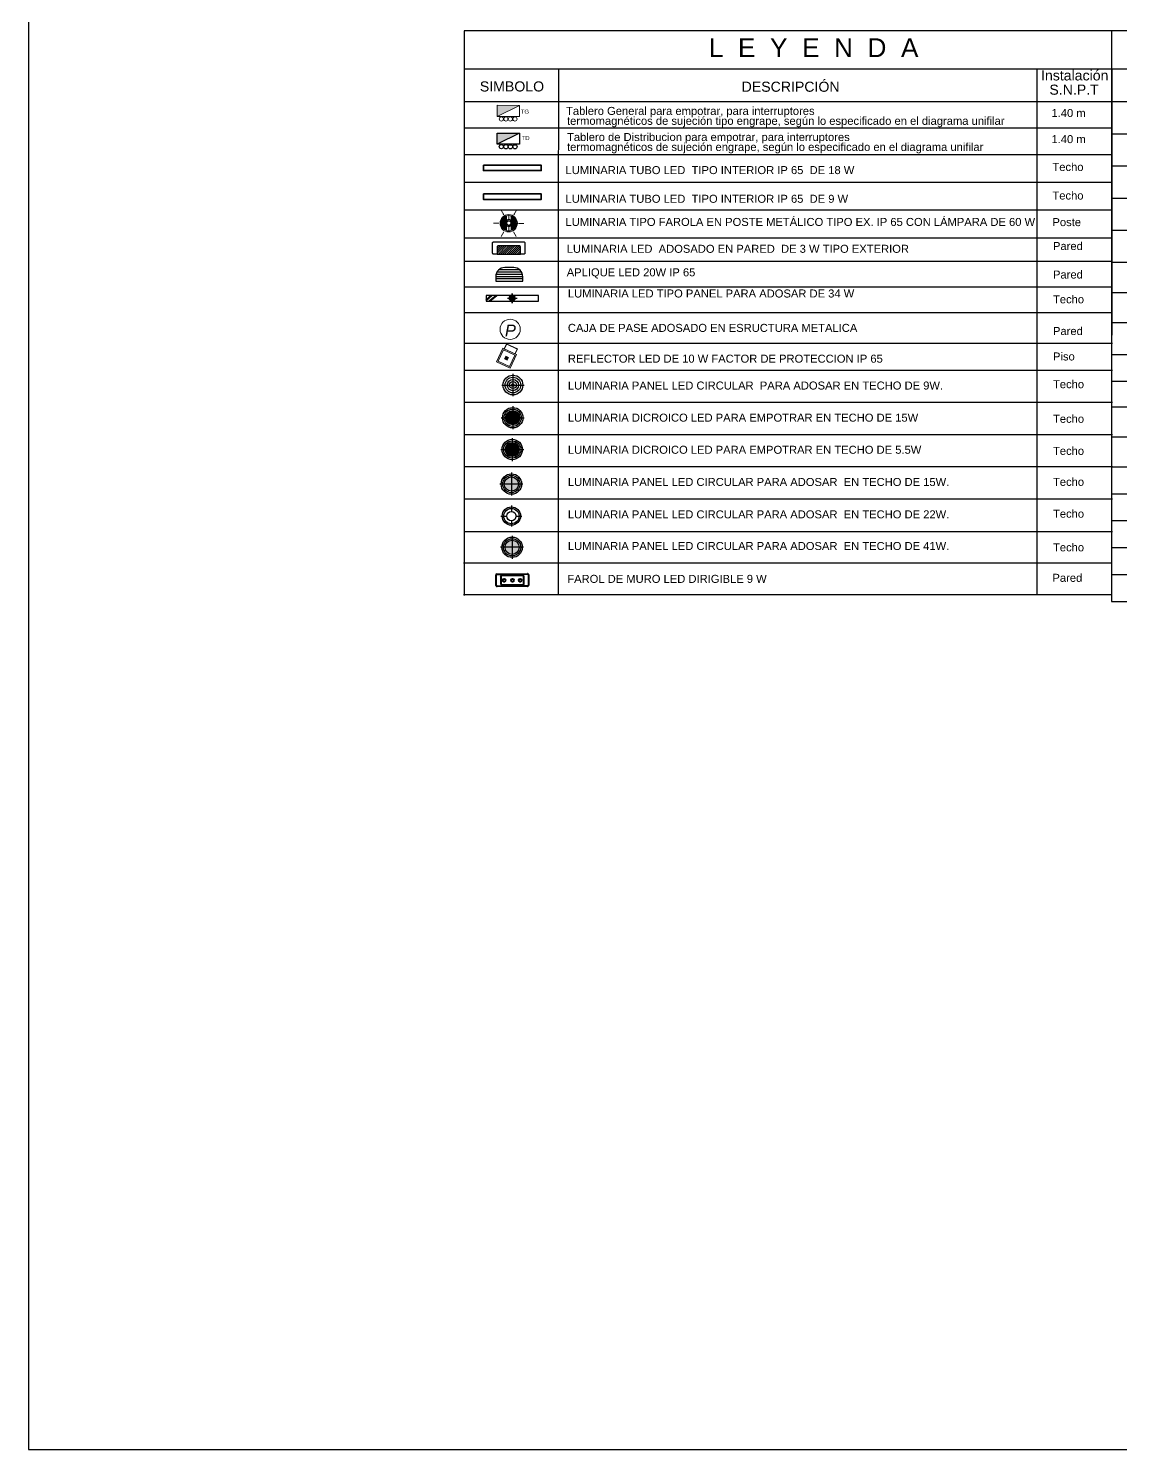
# Model space of a CAD drawing. Header units: feet. Extents: x 2 to 125, y -24 to 93.
# Drawn here: x 71.79 to 83.26, y 62.61 to 77.53 of the extents above; entities that cross this region are included whole.
import ezdxf
from ezdxf.enums import TextEntityAlignment as Align
from ezdxf.lldxf.tags import DXFTag

# ---------------------------------------------------------------- set-up
doc = ezdxf.new("R2010")
doc.units = ezdxf.units.FT
doc.header["$MEASUREMENT"] = 0
doc.set_wipeout_variables(frame=1)
for name, pattern in [('CONTINUA', [0]), ('HIDDEN2', [0.1875, 0.125, -0.0625]), ('TRAZOS2', [0.375, 0.25, -0.125])]:
    doc.linetypes.add(name, pattern=pattern)
for name, color, linetype in [('.', 40, 'Continuous'), ('ALUMBRADO', 1, 'Continuous'), ('IE-LEYENDA', 142, 'Continuous'), ('RED DE HUMO', 32, 'ACI')]:
    doc.layers.add(name, color=color, linetype=linetype)
for name, color, linetype, lineweight in [('A-DOOR', 31, 'Continuous', 18), ('alumbrado exterior', 3, 'Continuous', 15), ('Capa1', 7, 'Continuous', 5), ('ROTULO', 253, 'Continuous', 0), ('TOMACORRIENTE', 5, 'HIDDEN2', 30)]:
    doc.layers.add(name, color=color, linetype=linetype, lineweight=lineweight)
doc.styles.add('ESC50', font='ariali.ttf', dxfattribs={"height": 0.05})
doc.styles.add('style1', font='arial.ttf')
tags = doc.linetypes.add('ACI', pattern='A,0.5,-0.2,["ACI",Standard,S=0.1,R=0,X=-0.1,Y=-0.05],-0.25', length=0.95).pattern_tags.tags
tags[6] = DXFTag(74, 10)

# ---------------------------------------------------------------- blocks, each defined once
blk = doc.blocks.new('TD ALUMBRADO 1')
at = {"layer": 'ALUMBRADO'}
h = blk.add_hatch(color=256, dxfattribs=at)
h.dxf.hatch_style = 1
h.paths.add_polyline_path([(0.25, 0.25), (-0.25, 0), (-0.25, 0.25)])
at = {"layer": 'ALUMBRADO', "color": 5}
for points in [[(0.25, 0.25), (-0.25, 0), (-0.25, 0.25), (0.25, 0.25)], [(0.25, 0.25), (0.25, 0), (-0.25, 0), (-0.25, 0.25), (0.25, 0.25)]]:
    blk.add_lwpolyline(points, dxfattribs=at)
for centre in [(-0.158, -0.055), (-0.057, -0.056), (0.045, -0.057), (0.147, -0.057)]:
    blk.add_circle(centre, 0.0473, dxfattribs=at)
blk = doc.blocks.new('ADOSADO')
at = {"layer": 'ALUMBRADO'}
for points in [[(-0.111, 0.085), (-0.065, 0.085)], [(0.005, 0.201), (0.005, 0.155)], [(0.005, 0.015), (0.005, -0.031)], [(0.075, 0.085), (0.121, 0.085)]]:
    blk.add_lwpolyline(points, dxfattribs=at)
blk.add_circle((0.005, 0.085), 0.0698, dxfattribs=at)
at = {"color": 1}
blk.add_wipeout([(-0.63, 0.015), (0.64, 0.015), (0.64, 0.155), (-0.63, 0.155)], dxfattribs=at).dxf.layer = 'ALUMBRADO'
at = {"layer": 'ALUMBRADO', "linetype": 'TRAZOS2'}
h = blk.add_hatch(color=256, dxfattribs=at)
h.dxf.hatch_style = 1
edge = h.paths.add_edge_path()
edge.add_arc((0.005, 0.085), 0.0698, 0, 360)
at = {"layer": 'ALUMBRADO', "color": 1}
blk.add_lwpolyline([(-0.63, 0.015), (0.64, 0.015), (0.64, 0.155), (-0.63, 0.155)], close=True, dxfattribs=at)
at = {"layer": 'ALUMBRADO', "lineweight": 50}
for points in [[(-0.496, 0.155), (-0.63, 0.041)], [(-0.379, 0.155), (-0.544, 0.015)]]:
    blk.add_lwpolyline(points, dxfattribs=at)
at = {"layer": 'ALUMBRADO'}
for points in [[(-0.111, 0.085), (-0.065, 0.085)], [(0.005, 0.155), (0.005, 0.201)], [(0.005, -0.031), (0.005, 0.015)], [(0.075, 0.085), (0.121, 0.085)]]:
    blk.add_lwpolyline(points, dxfattribs=at)
blk.add_circle((0.005, 0.085), 0.0698, dxfattribs=at)
blk = doc.blocks.new('*U126')
at = {"color": 2}
blk.add_lwpolyline([(0, -0.071), (0, 0.071)], dxfattribs=at)
blk = doc.blocks.new('*U127')
at = {"color": 0, "linetype": 'ByBlock', "lineweight": -2, "transparency": 16777216}
blk.add_blockref('*U126', (-0.037, 1.246), dxfattribs=at)
for p, rotation in [((-0.326, 0.754), 120), ((-0.323, 1.083), 59.99999999999999), ((0.245, 0.75), 239.9999999999999), ((0.247, 1.08), 299.9999999999999), ((-0.042, 0.587), 180)]:
    blk.add_blockref('*U126', p, dxfattribs=dict(at, rotation=rotation))
blk = doc.blocks.new('A$C0124305E')
at = {"color": 114, "lineweight": 0}
blk.add_wipeout([(0.002, 0.297), (0.049, 0.298), (0.083, 0.287), (0.118, 0.274), (0.154, 0.256), (0.182, 0.237), (0.208, 0.214), (0.248, 0.166), (0.268, 0.13), (0.28, 0.101), (0.295, 0.036), (0.295, -0.016), (0.29, -0.055), (0.281, -0.088), (0.273, -0.108), (0.262, -0.132), (0.249, -0.154), (0.235, -0.173), (0.215, -0.197), (0.203, -0.209), (0.174, -0.233), (0.153, -0.247), (0.126, -0.261), (0.114, -0.266), (0.101, -0.271), (0.076, -0.278), (0.049, -0.284), (0.004, -0.288), (-0.042, -0.288), (-0.085, -0.274), (-0.112, -0.264), (-0.136, -0.252), (-0.165, -0.234), (-0.19, -0.214), (-0.218, -0.186), (-0.236, -0.162), (-0.258, -0.126), (-0.277, -0.077), (-0.285, -0.041), (-0.289, 0.005), (-0.286, 0.042), (-0.282, 0.07), (-0.266, 0.118), (-0.246, 0.157), (-0.21, 0.205), (-0.178, 0.234), (-0.152, 0.253), (-0.116, 0.272), (-0.042, 0.294)], dxfattribs=at).dxf.layer = 'Capa1'
at = {"layer": 'Capa1', "lineweight": 0, "true_color": 0xfecc66}
h = blk.add_hatch(color=31, dxfattribs=at)
edge = h.paths.add_edge_path()
edge.add_line((0.049, 0.086), (0.049, 0.195))
edge.add_ellipse((0, 0), major_axis=(0.142, 0.142), ratio=1, start_angle=239.152, end_angle=390.848, ccw=False)
edge.add_line((0.049, -0.195), (0.049, -0.076))
edge.add_line((0.049, -0.076), (0.049, -0.051))
edge.add_ellipse((0, 0), major_axis=(0.0504, 0.0504), ratio=1, start_angle=268.6948, end_angle=361.3052)
edge.add_line((0.049, 0.051), (0.049, 0.086))
edge = h.paths.add_edge_path()
edge.add_line((-0.042, -0.058), (-0.042, -0.076))
edge.add_line((-0.042, -0.076), (-0.042, -0.197))
edge.add_ellipse((0, 0), major_axis=(0.142, 0.142), ratio=1, start_angle=56.991, end_angle=213.009, ccw=False)
edge.add_line((-0.042, 0.197), (-0.042, 0.086))
edge.add_line((-0.042, 0.086), (-0.042, 0.058))
edge.add_ellipse((0, 0), major_axis=(0.0504, 0.0504), ratio=1, start_angle=80.9455, end_angle=189.0545)
at = {"layer": 'Capa1', "color": 114, "lineweight": 0}
for p, q in [((-0.042, 0.034), (-0.042, 0.086)), ((0.004, 0.098), (0.004, 0.227)), ((0.049, 0.086), (0.049, 0.034)), ((-0.042, -0.076), (-0.042, -0.024)), ((0.004, -0.088), (0.004, -0.227)), ((0.049, -0.024), (0.049, -0.076))]:
    blk.add_line(p, q, dxfattribs=at)
for centre, radius in [((0, 0), 0.227), ((0, 0), 0.201), ((0, 0), 0.0712), ((0.004, 0.005), 0.0539)]:
    blk.add_circle(centre, radius, dxfattribs=at)
for start, end in [(60.6743, 119.3257), (240.6743, 299.3257)]:
    blk.add_arc((0.004, 0.005), 0.0929, start, end, dxfattribs=at)
at = {"rotation": 89.99999999999999}
blk.add_blockref('*U127', (0.917, 0.039), dxfattribs=at)
blk = doc.blocks.new('LUM PARED')
at = {"layer": 'ALUMBRADO'}
h = blk.add_hatch(dxfattribs=at)
h.set_pattern_fill('ANSI31', color=5, scale=2.5)
h.set_pattern_definition([(45, (0, 0.88397), (-0.22097, 0.22097), [])])
edge = h.paths.add_edge_path()
edge.add_line((-2.47, 0), (2.47, 0))
edge.add_line((2.47, 0), (2.47, 1.57))
edge.add_arc((2.27, 1.57), 0.2, 0, 90)
edge.add_line((2.27, 1.77), (-2.27, 1.77))
edge.add_arc((-2.27, 1.57), 0.2, 90, 180)
edge.add_line((-2.47, 1.57), (-2.47, 0))
at = {"layer": 'ALUMBRADO', "color": 5}
for points in [[(-1.08, 1.77), (-2.27, 1.77, 0.414214), (-2.47, 1.57), (-2.47, 0), (-3.25, 0, -0.414214), (-3.45, 0.2), (-3.45, 2.41, -0.414214), (-3.25, 2.61), (-1.11, 2.61), (3.25, 2.61, -0.414214), (3.45, 2.41), (3.45, 0.2, -0.414214), (3.25, 0), (2.47, 0), (2.47, 1.57, 0.414214), (2.27, 1.77)], [(-2.47, 0), (2.47, 0), (2.47, 1.57, 0.414214), (2.27, 1.77), (-2.27, 1.77, 0.414214), (-2.47, 1.57)]]:
    blk.add_lwpolyline(points, format="xyb", close=True, dxfattribs=at)
blk = doc.blocks.new('LED')
at = {"layer": 'ALUMBRADO'}
h = blk.add_hatch(color=256, dxfattribs=at)
h.dxf.hatch_style = 1
edge = h.paths.add_edge_path(flags=17)
edge.add_arc((0, 0), 0.135, 0, 360)
edge = h.paths.add_edge_path()
edge.add_arc((0, 0), 0.162, 0, 360)
for points in [[(-0.185, 0), (-0.082, 0)], [(0, 0.185), (0, 0.082)], [(0.082, 0), (0.185, 0)], [(0, -0.082), (0, -0.185)]]:
    blk.add_lwpolyline(points, dxfattribs=at)
at = {"layer": 'ALUMBRADO', "linetype": 'CONTINUA', "ltscale": 0.003}
for radius in [0.162, 0.135, 0.0824]:
    blk.add_circle((0, 0), radius, dxfattribs=at)
blk = doc.blocks.new('LED PASILLO')
at = {"layer": 'ALUMBRADO'}
h = blk.add_hatch(color=202, dxfattribs=at)
h.dxf.hatch_style = 1
edge = h.paths.add_edge_path()
edge.add_line((0, 0.138), (0, -0.138))
edge.add_line((-0.138, 0), (0.138, 0))
edge = h.paths.add_edge_path()
edge.add_line((0, 0), (0, 0.085))
edge.add_arc((0, 0), 0.0845, 90, 180)
edge.add_line((-0.085, 0), (0, 0))
edge = h.paths.add_edge_path()
edge.add_line((0.085, 0), (0, 0))
edge.add_line((0, 0), (0, -0.085))
edge.add_arc((0, 0), 0.0845, 270, 360)
at = {"layer": 'ALUMBRADO', "color": 202}
for points in [[(-0.138, 0), (0.138, 0)], [(0, 0.138), (0, -0.138)]]:
    blk.add_lwpolyline(points, dxfattribs=at)
for radius in [0.122, 0.103, 0.0845]:
    blk.add_circle((0, 0), radius, dxfattribs=at)
blk = doc.blocks.new('LED SUM')
at = {"layer": 'ALUMBRADO', "color": 44}
for p, q in [((-0.138, 0), (0.138, 0)), ((0, 0.138), (0, -0.138))]:
    blk.add_line(p, q, dxfattribs=at)
for radius in [0.122, 0.096, 0.0698, 0.0436, 0.0175]:
    blk.add_circle((0, 0), radius, dxfattribs=at)
blk = doc.blocks.new('LED CENTRAL')
at = {"layer": 'ALUMBRADO'}
h = blk.add_hatch(color=5, dxfattribs=at)
h.dxf.hatch_style = 1
edge = h.paths.add_edge_path()
edge.add_arc((0, 0), 0.0845, 0, 360)
at = {"layer": 'ALUMBRADO', "color": 5}
for points in [[(-0.138, 0), (0.138, 0)], [(0, 0.138), (0, -0.138)]]:
    blk.add_lwpolyline(points, dxfattribs=at)
for radius in [0.122, 0.103, 0.0845]:
    blk.add_circle((0, 0), radius, dxfattribs=at)
blk = doc.blocks.new('LUM PARED 20 W')
at = {"layer": 'ALUMBRADO', "color": 6}
blk.add_lwpolyline([(-0.05, -0.15), (0.05, -0.15, 0.414214), (0.15, -0.05), (0.15, 0), (-0.15, 0), (-0.15, -0.05, 0.414214)], format="xyb", close=True, dxfattribs=at)
for points in [[(-0.15, -0.025), (0.15, -0.025)], [(-0.15, -0.05), (0.15, -0.05)], [(-0.147, -0.075), (0.147, -0.075)], [(-0.137, -0.1), (0.137, -0.1)], [(-0.116, -0.125), (0.116, -0.125)]]:
    blk.add_lwpolyline(points, dxfattribs=at)
blk = doc.blocks.new('CAJ A DE PASO EMT')
at = {"layer": 'alumbrado exterior'}
blk.add_circle((0, 0), 0.202, dxfattribs=at)
at = {"layer": 'IE-LEYENDA', "color": 7, "style": 'ESC50'}
blk.add_text('P', height=0.235, dxfattribs=at).set_placement((0.006, -0.14), align=Align.CENTER)
blk = doc.blocks.new('REFLECTOR DE 10W')
at = {"layer": '.', "true_color": 0xf8d731}
h = blk.add_hatch(color=40, dxfattribs=at)
h.dxf.hatch_style = 1
h.paths.add_polyline_path([(-0.051, 0.075), (-0.201, 0.075), (-0.201, -0.075), (-0.051, -0.075)])
h.paths.add_polyline_path([(-0.063, -0.063), (-0.189, -0.063), (-0.189, 0.063), (-0.063, 0.063)], flags=16)
h.paths.add_polyline_path([(-0.111, 0.014), (-0.111, -0.014), (-0.14, -0.014), (-0.14, 0.014)], flags=0)
at = {"layer": '.'}
h = blk.add_hatch(color=5, dxfattribs=at)
h.dxf.hatch_style = 1
h.paths.add_polyline_path([(-0.14, 0.014), (-0.14, -0.014), (-0.111, -0.014), (-0.111, 0.014)])
at = {"layer": 'alumbrado exterior', "color": 40, "true_color": 0xf8d731}
for points in [[(-0.201, 0.075), (-0.051, 0.075), (-0.051, -0.075), (-0.201, -0.075)], [(-0.189, 0.063), (-0.063, 0.063), (-0.063, -0.063), (-0.189, -0.063)]]:
    blk.add_lwpolyline(points, close=True, dxfattribs=at)
at = {"layer": 'alumbrado exterior', "color": 5}
blk.add_lwpolyline([(-0.14, 0.014), (-0.111, 0.014), (-0.111, -0.014), (-0.14, -0.014)], close=True, dxfattribs=at)
at = {"layer": 'alumbrado exterior'}
for points in [[(-0.051, 0.061), (0.004, 0.061), (0.004, -0.061), (-0.051, -0.061)], [(-0.051, 0.057), (0, 0.057), (0, -0.057), (-0.051, -0.057)]]:
    blk.add_lwpolyline(points, dxfattribs=at)
blk = doc.blocks.new('411')
at = {"layer": 'ALUMBRADO'}
h = blk.add_hatch(color=1, dxfattribs=at)
h.dxf.hatch_style = 1
edge = h.paths.add_edge_path()
edge.add_line((114.303, 245.266), (114.073, 245.266))
edge.add_line((114.188, 245.382), (114.188, 245.151))
edge = h.paths.add_edge_path()
edge.add_line((114.188, 245.266), (114.259, 245.266))
edge.add_arc((114.188, 245.266), 0.0707, 0, 90)
edge.add_line((114.188, 245.337), (114.188, 245.266))
edge = h.paths.add_edge_path()
edge.add_line((114.188, 245.196), (114.188, 245.266))
edge.add_line((114.188, 245.266), (114.118, 245.266))
edge.add_arc((114.188, 245.266), 0.0707, 180, 270)
at = {"layer": 'ALUMBRADO', "color": 5}
for points in [[(114.188, 245.382), (114.188, 245.151)], [(114.303, 245.266), (114.073, 245.266)]]:
    blk.add_lwpolyline(points, dxfattribs=at)
for radius in [0.102, 0.086, 0.0707]:
    blk.add_circle((114.188, 245.266), radius, dxfattribs=at)
blk = doc.blocks.new('d')
at = {"layer": 'ALUMBRADO'}
h = blk.add_hatch(color=1, dxfattribs=at)
h.dxf.hatch_style = 1
edge = h.paths.add_edge_path()
edge.add_arc((114.505, 245.331), 0.0707, 0, 360)
at = {"layer": 'ALUMBRADO', "color": 5}
for points in [[(114.39, 245.331), (114.62, 245.331)], [(114.505, 245.446), (114.505, 245.215)]]:
    blk.add_lwpolyline(points, dxfattribs=at)
for radius in [0.102, 0.086, 0.0707]:
    blk.add_circle((114.505, 245.331), radius, dxfattribs=at)
blk = doc.blocks.new('dir')
at = {"layer": 'A-DOOR', "color": 2, "lineweight": 40}
for centre in [(114.374, 247.026), (114.456, 247.026), (114.534, 247.026)]:
    blk.add_circle(centre, 0.0144, dxfattribs=at)
at = {"layer": 'ALUMBRADO', "color": 5, "lineweight": 40}
for p, q in [((114.292, 246.975), (114.292, 247.078)), ((114.301, 247.087), (114.401, 247.088)), ((114.338, 247.062), (114.338, 246.989)), ((114.338, 247.062), (114.338, 246.989)), ((114.56, 247.073), (114.347, 247.072)), ((114.403, 247.072), (114.347, 247.072)), ((114.401, 247.088), (114.606, 247.089)), ((114.56, 247.073), (114.403, 247.072)), ((114.57, 246.99), (114.569, 247.063)), ((114.57, 246.99), (114.569, 247.063)), ((114.615, 247.08), (114.616, 246.976)), ((114.57, 246.967), (114.302, 246.965)), ((114.348, 246.979), (114.56, 246.981)), ((114.348, 246.979), (114.504, 246.98)), ((114.606, 246.967), (114.57, 246.967))]:
    blk.add_line(p, q, dxfattribs=at)
for centre, start, end in [((114.301, 247.078), 90.328, 180.328), ((114.347, 247.062), 90.328, 180.328), ((114.347, 247.062), 90.328, 180.328), ((114.56, 247.063), 0.328, 90.328), ((114.56, 247.063), 0.328, 90.328), ((114.606, 247.08), 0.328, 90.328), ((114.302, 246.975), 180.328, 270.328), ((114.348, 246.989), 180.328, 270.328), ((114.348, 246.989), 180.328, 270.328), ((114.56, 246.99), 270.328, 0.328), ((114.56, 246.99), 270.328, 0.328), ((114.606, 246.976), 270.328, 0.328)]:
    blk.add_arc(centre, 0.00937, start, end, dxfattribs=at)

msp = doc.modelspace()

# ---------------------------------------------------------------- hatches: boundary and pattern name
at = {"layer": 'ROTULO'}
h = msp.add_hatch(color=5, dxfattribs=at)
h.dxf.hatch_style = 1
h.paths.add_polyline_path([(76.948, 76.721), (76.714, 76.605), (76.714, 76.722)])

# ---------------------------------------------------------------- linework, layer by layer
msp.add_lwpolyline([(71.793, 62.614), (114.793, 62.614), (114.793, 93.114), (71.793, 93.114)], close=True)
msp.add_lwpolyline([(71.793, 62.614), (114.793, 62.614), (114.793, 93.114), (71.793, 93.114)], close=True)
at = {"layer": 'A-DOOR', "color": 2, "lineweight": 35}
for points in [[(76.569, 76.093), (77.176, 76.093), (77.176, 76.036), (76.569, 76.036)], [(76.569, 75.792), (77.176, 75.792), (77.176, 75.735), (76.569, 75.735)]]:
    msp.add_lwpolyline(points, close=True, dxfattribs=at)
at = {"layer": 'IE-LEYENDA', "linetype": 'Continuous'}
for p, q in [((76.367, 77.503), (76.367, 71.576)), ((89.971, 77.503), (76.367, 77.503)), ((83.166, 71.514), (83.166, 77.503)), ((89.971, 77.102), (76.367, 77.102)), ((77.355, 77.102), (77.354, 75.402)), ((82.38, 71.587), (82.38, 77.102)), ((83.166, 71.514), (83.169, 77.102)), ((76.367, 76.761), (83.166, 76.761)), ((83.16, 76.761), (89.966, 76.76)), ((76.367, 76.487), (83.166, 76.487)), ((83.166, 76.423), (89.966, 76.423)), ((76.367, 76.207), (83.166, 76.207)), ((83.166, 76.086), (89.966, 76.086)), ((76.367, 75.916), (83.166, 75.915)), ((76.367, 75.624), (83.166, 75.624)), ((83.16, 75.749), (89.966, 75.749)), ((76.367, 75.332), (83.166, 75.332)), ((77.354, 75.402), (77.354, 71.587)), ((83.16, 75.412), (89.965, 75.411)), ((76.367, 75.086), (83.172, 75.085)), ((83.16, 75.074), (89.965, 75.074)), ((76.367, 74.816), (83.172, 74.816)), ((83.16, 74.758), (89.965, 74.758)), ((76.367, 74.547), (83.172, 74.547)), ((83.16, 74.441), (89.965, 74.441)), ((76.367, 74.225), (83.172, 74.224)), ((83.16, 74.108), (89.965, 74.108)), ((76.367, 73.942), (83.172, 73.942)), ((83.16, 73.826), (89.965, 73.826)), ((76.367, 73.605), (83.172, 73.605)), ((83.16, 73.557), (89.965, 73.557)), ((76.367, 73.268), (83.172, 73.267)), ((83.16, 73.244), (89.965, 73.244)), ((76.367, 72.93), (83.172, 72.93)), ((83.16, 72.928), (89.965, 72.928)), ((83.16, 72.646), (89.965, 72.646)), ((76.367, 72.593), (83.173, 72.593)), ((83.16, 72.365), (89.965, 72.365)), ((76.367, 72.25), (83.173, 72.25)), ((76.367, 72.25), (83.172, 72.25)), ((83.16, 72.081), (89.965, 72.08)), ((76.361, 71.919), (83.166, 71.919)), ((83.161, 71.798), (89.965, 71.798)), ((76.361, 71.587), (83.166, 71.587)), ((83.161, 71.514), (89.965, 71.514))]:
    msp.add_line(p, q, dxfattribs=at)
at = {"layer": 'ROTULO', "color": 5}
for points in [[(76.948, 76.721), (76.714, 76.605), (76.714, 76.722), (76.948, 76.721)], [(76.948, 76.721), (76.948, 76.605), (76.714, 76.605), (76.714, 76.722), (76.948, 76.721)]]:
    msp.add_lwpolyline(points, dxfattribs=at)
for centre in [(76.757, 76.579), (76.804, 76.578), (76.852, 76.578), (76.899, 76.578)]:
    msp.add_circle(centre, 0.0221, dxfattribs=at)

# ---------------------------------------------------------------- block references
at = {"layer": 'A-DOOR', "color": 2, "lineweight": 80, "xscale": 1.05, "yscale": 1.05, "zscale": 1.05}
for name, p in [('d', (-43.359, -184.488)), ('411', (-43.028, -185.446)), ('dir', (-43.305, -187.64))]:
    msp.add_blockref(name, p, dxfattribs=at)
at = {"layer": 'ALUMBRADO', "xscale": 0.9486477000000001, "yscale": 0.9486477000000001, "zscale": 0.9486477000000001, "rotation": 180}
msp.add_blockref('LUM PARED 20 W', (76.84, 74.876), dxfattribs=at)
at = {"layer": 'ALUMBRADO'}
for name, p, xscale, yscale, zscale in [('LED CENTRAL', (76.876, 73.443), 0.8783775000000001, 0.8783775000000001, 0.8783775000000001), ('LED', (76.862, 72.411), 0.5929048125, 0.5929048125, 0.5929048125)]:
    msp.add_blockref(name, p, dxfattribs=dict(at, xscale=xscale, yscale=yscale, zscale=zscale))
at = {"layer": 'alumbrado exterior', "xscale": 0.5249999999999999, "yscale": 0.5249999999999999, "zscale": 0.5249999999999999}
msp.add_blockref('CAJ A DE PASO EMT', (76.849, 74.371), dxfattribs=at)
at = {"layer": 'alumbrado exterior', "xscale": 1.05, "yscale": 1.05, "zscale": 1.05, "rotation": 64.76598913906687}
msp.add_blockref('REFLECTOR DE 10W', (76.867, 74.188), dxfattribs=at)
at = {"layer": 'RED DE HUMO', "xscale": 0.8518439795816827, "yscale": 0.8518439795816827, "zscale": 0.8518439795816827}
msp.add_blockref('LED SUM', (76.878, 73.786), dxfattribs=at)
at = {"layer": 'ROTULO', "xscale": 0.4679387212499984, "yscale": 0.4679387212499984, "zscale": 0.4679387212499984, "rotation": 359.9947611938667}
msp.add_blockref('TD ALUMBRADO 1', (76.831, 76.313), dxfattribs=at)
at = {"layer": 'TOMACORRIENTE', "xscale": 0.8783775000000001, "yscale": 0.8783775000000001, "zscale": 0.8783775000000001, "rotation": 270}
msp.add_blockref('LED PASILLO', (76.862, 72.747), dxfattribs=at)

# ---------------------------------------------------------------- texts
at = {"layer": 'IE-LEYENDA', "style": 'style1'}
for s, height, p in [('L  E  Y  E  N  D  A', 0.19678, (78.935, 77.228)), ('DESCRIPCIÓN', 0.10596, (79.279, 76.864)), ('Instalación ', 0.10596, (82.421, 76.983)), ('S.N.P.T', 0.106, (82.509, 76.833)), ('Tablero General para empotrar, para interruptores', 0.084, (77.436, 76.621)), ('1.40 m', 0.084, (82.531, 76.599)), ('termomagnéticos de sujeción tipo engrape, según lo especificado en el diagrama unifilar', 0.084, (77.446, 76.517)), ('Tablero de Distribucion para empotrar, para interruptores', 0.084, (77.446, 76.347)), ('1.40 m', 0.084, (82.531, 76.325)), ('termomagnéticos de sujeción engrape, según lo especificado en el diagrama unifilar', 0.084, (77.446, 76.243)), ('LUMINARIA TUBO LED  TIPO INTERIOR IP 65  DE 18 W', 0.084, (77.43, 76)), ('Techo', 0.084, (82.541, 76.033)), ('LUMINARIA TUBO LED  TIPO INTERIOR IP 65  DE 9 W', 0.084, (77.43, 75.699)), ('Techo', 0.084, (82.541, 75.733)), ('LUMINARIA TIPO FAROLA EN POSTE METÁLICO TIPO EX. IP 65 CON LÁMPARA DE 60 W', 0.084, (77.43, 75.456)), ('Poste', 0.084, (82.541, 75.454)), ('LUMINARIA LED  ADOSADO EN PARED  DE 3 W TIPO EXTERIOR', 0.084, (77.443, 75.174)), ('Pared', 0.084, (82.547, 75.203)), ('APLIQUE LED 20W IP 65', 0.084, (77.443, 74.927)), ('Pared', 0.084, (82.547, 74.904)), ('LUMINARIA LED TIPO PANEL PARA ADOSAR DE 34 W ', 0.084, (77.455, 74.705)), ('Techo', 0.084, (82.547, 74.644)), ('CAJA DE PASE ADOSADO EN ESRUCTURA METALICA', 0.084, (77.455, 74.344)), ('Pared', 0.084, (82.547, 74.311)), ('Piso', 0.084, (82.547, 74.044)), ('REFLECTOR LED DE 10 W FACTOR DE PROTECCION IP 65', 0.084, (77.455, 74.021)), ('Techo', 0.084, (82.547, 73.753)), ('LUMINARIA PANEL LED CIRCULAR  PARA ADOSAR EN TECHO DE 9W.', 0.084, (77.455, 73.739)), ('LUMINARIA DICROICO LED PARA EMPOTRAR EN TECHO DE 15W', 0.084, (77.455, 73.402)), ('Techo', 0.084, (82.547, 73.39)), ('LUMINARIA DICROICO LED PARA EMPOTRAR EN TECHO DE 5.5W', 0.084, (77.455, 73.065)), ('Techo', 0.084, (82.547, 73.053)), ('LUMINARIA PANEL LED CIRCULAR PARA ADOSAR  EN TECHO DE 15W.', 0.084, (77.455, 72.727)), ('Techo', 0.084, (82.547, 72.728)), ('LUMINARIA PANEL LED CIRCULAR PARA ADOSAR  EN TECHO DE 22W.', 0.084, (77.455, 72.387)), ('Techo', 0.084, (82.547, 72.394)), ('LUMINARIA PANEL LED CIRCULAR PARA ADOSAR  EN TECHO DE 41W.', 0.084, (77.455, 72.055)), ('Techo', 0.084, (82.547, 72.041)), ('FAROL DE MURO LED DIRIGIBLE 9 W', 0.084, (77.449, 71.71)), ('Pared', 0.084, (82.541, 71.721))]:
    msp.add_text(s, height=height, rotation=359.9983, dxfattribs=at).set_placement(p)
at = {"layer": 'ROTULO', "style": 'style1'}
msp.add_text('SIMBOLO', height=0.106, rotation=359.9983, dxfattribs=at).set_placement((76.531, 76.867))
at = {"layer": 'ROTULO', "color": 5, "insert": (77.004, 76.655), "char_height": 0.0438, "attachment_point": 5, "rotation": 359.9983, "line_spacing_factor": 1.005126, "style": 'style1'}
msp.add_mtext('TG', dxfattribs=at)
at = {"layer": 'ROTULO', "color": 6, "insert": (77.012, 76.378), "char_height": 0.0438, "attachment_point": 5, "rotation": 359.9983, "line_spacing_factor": 1.005126, "style": 'style1'}
msp.add_mtext('TD', dxfattribs=at)

# ---------------------------------------------------------------- next in the draw order: block references
at = {"layer": 'ROTULO'}
for name, p, xscale, yscale, zscale in [('A$C0124305E', (76.834, 75.484), 0.3991603265255906, 0.3991603265255906, 0.3991603265255906), ('ADOSADO', (76.869, 74.66), 0.43327659375, 0.43327659375, 0.43327659375)]:
    msp.add_blockref(name, p, dxfattribs=dict(at, xscale=xscale, yscale=yscale, zscale=zscale))

# ---------------------------------------------------------------- next in the draw order: block references
at = {"layer": 'ALUMBRADO', "xscale": 0.04920986456644831, "yscale": 0.04920986456644831, "zscale": 0.04920986456644831, "rotation": 0.3279571989697053}
msp.add_blockref('LUM PARED', (76.835, 75.16), dxfattribs=at)

doc.saveas('drawing.dxf')
